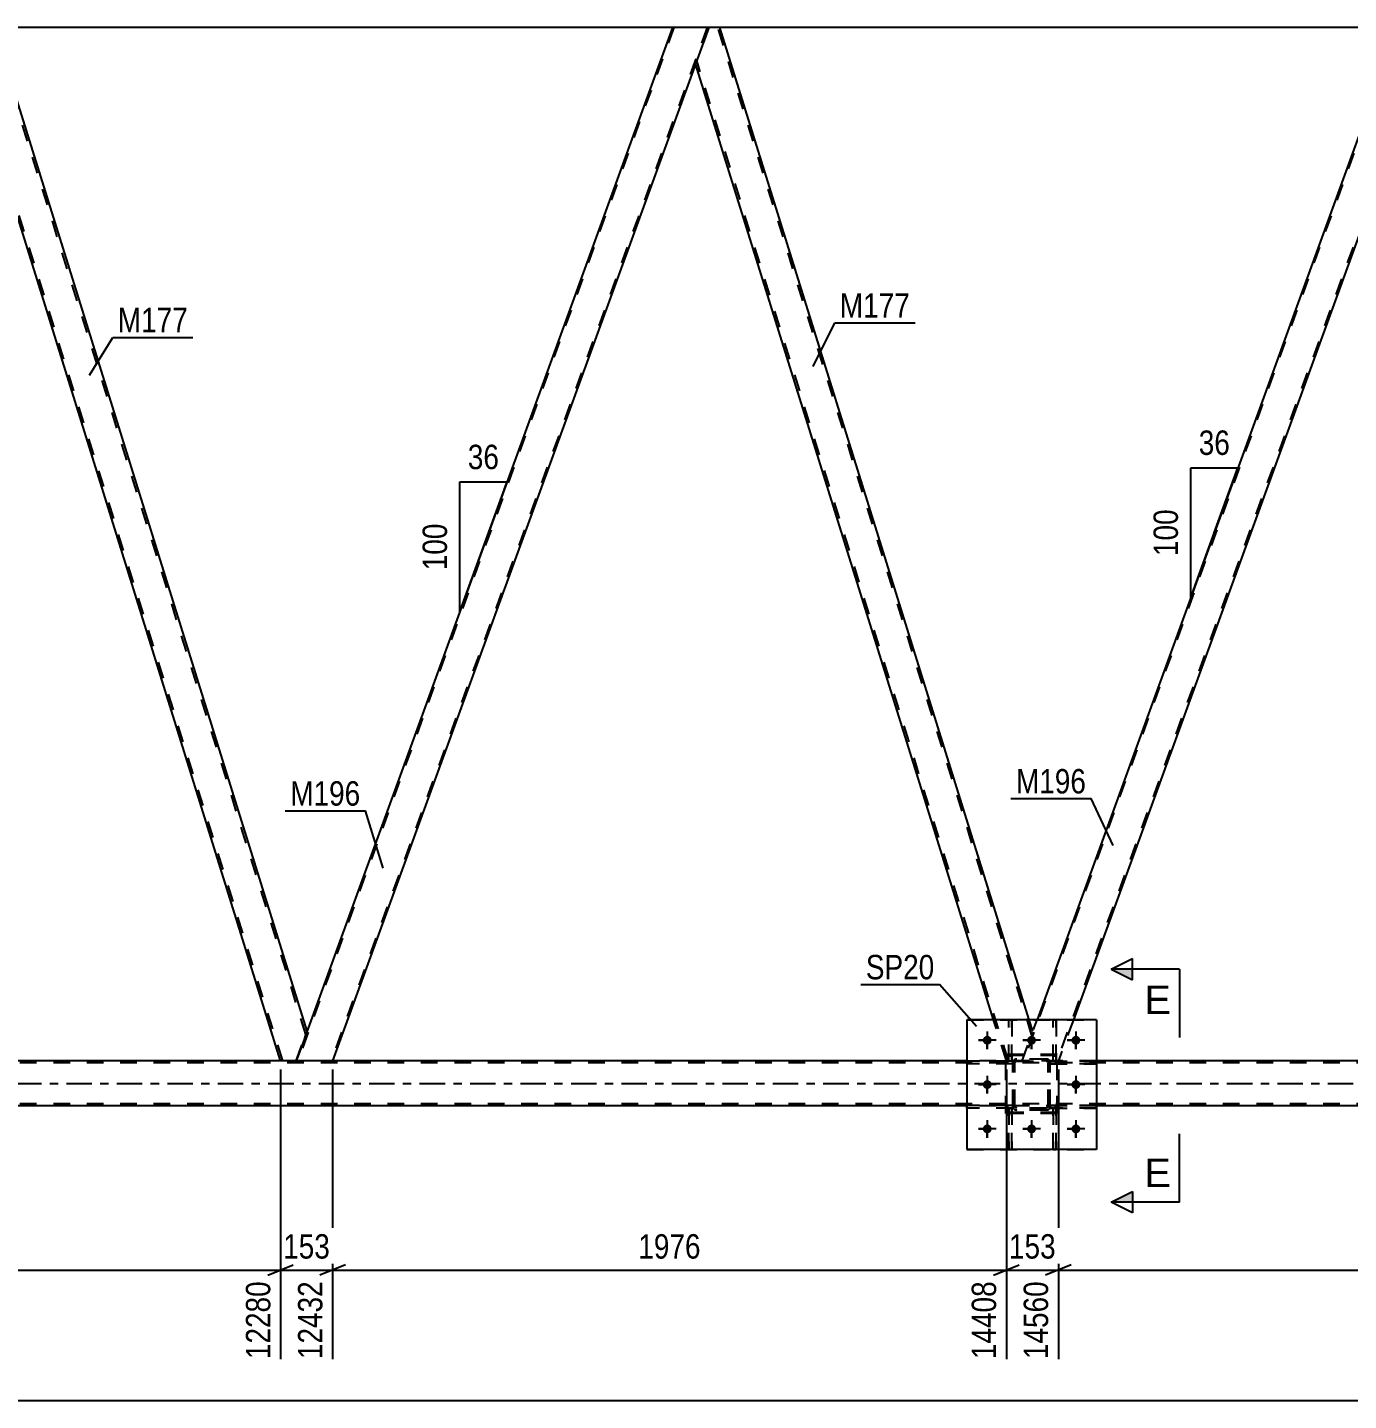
# Model space of a CAD drawing. Header units: millimetres. Extents: x 0 to 841, y 0 to 594.
# Drawn here: x 482.9 to 637.8, y 298.8 to 459.8 of the extents above; entities that cross this region are included whole.
import ezdxf

# ---------------------------------------------------------------- set-up
doc = ezdxf.new("R2010")
doc.units = ezdxf.units.MM
doc.linetypes.add('DXK_LINE_DOT2', pattern=[3.9198, 1.9599, -1.9599])
doc.linetypes.add('DXK_LINE_DOT3', pattern=[5.9187, 2.979, -0.9799, 0.9799, -0.9799])
doc.styles.add('Arial', font='ARIAL.TTF', dxfattribs={"height": 0.2})
doc.styles.add('Arial Narrow', font='ARIALN.TTF', dxfattribs={"height": 0.2})

# ---------------------------------------------------------------- blocks, each defined once
blk = doc.blocks.new('Part-318885291-4030 - 3904')
at = {"color": 7, "linetype": 'DXK_LINE_DOT2'}
for p, q in [((608.24, 338.61), (602.84, 338.61)), ((602.84, 338.61), (602.84, 338.29)), ((602.84, 338.29), (608.24, 338.29)), ((603.44, 338.29), (603.44, 338.61)), ((608.24, 338.29), (608.24, 338.61))]:
    blk.add_line(p, q, dxfattribs=at)
blk = doc.blocks.new('Part-318885291-4037 - 3904')
at = {"color": 7, "linetype": 'DXK_LINE_DOT2'}
for p, q in [((603.64, 339.39), (597.64, 339.39)), ((597.64, 332.59), (597.64, 339.39)), ((603.64, 332.59), (603.64, 339.39)), ((603.64, 332.59), (597.64, 332.59))]:
    blk.add_line(p, q, dxfattribs=at)
blk = doc.blocks.new('Part-318885291-3912 - 3904')
at = {"color": 7, "linetype": 'DXK_LINE_DOT2'}
for p, q in [((603.51, 333.09), (603.19, 333.09)), ((603.19, 333.09), (603.19, 328.25)), ((603.19, 332.49), (603.51, 332.49)), ((603.51, 328.25), (603.51, 333.09)), ((603.19, 328.25), (603.51, 328.25))]:
    blk.add_line(p, q, dxfattribs=at)
blk = doc.blocks.new('Part-318885291-3977 - 3904')
at = {"color": 7, "linetype": 'DXK_LINE_DOT2'}
for p, q in [((602.84, 338.29), (602.84, 338.61)), ((602.84, 338.61), (608.24, 338.61)), ((608.24, 338.29), (602.84, 338.29)), ((603.44, 338.29), (603.44, 338.61)), ((608.24, 338.61), (608.24, 338.29))]:
    blk.add_line(p, q, dxfattribs=at)
blk = doc.blocks.new('Part-318885291-3924 - 3904')
at = {"color": 7, "linetype": 'DXK_LINE_DOT2'}
for p, q in [((558.68, 459.85), (514.56, 338.63)), ((562.6, 459.85), (518.48, 338.63)), ((562.77, 459.85), (561.24, 455.65)), ((514.39, 338.63), (515.63, 342.05)), ((518.65, 338.63), (514.39, 338.63))]:
    blk.add_line(p, q, dxfattribs=at)
at = {"color": 2, "linetype": 'Continuous'}
for p, q in [((558.51, 459.85), (515.63, 342.05)), ((562.77, 459.85), (558.51, 459.85)), ((561.24, 455.65), (518.65, 338.63))]:
    blk.add_line(p, q, dxfattribs=at)
blk = doc.blocks.new('Part-318885291-3925 - 3904')
at = {"color": 7, "linetype": 'DXK_LINE_DOT2'}
for p, q in [((598.44, 333.41), (593.04, 333.41)), ((593.04, 333.41), (593.04, 333.09)), ((597.84, 333.09), (597.84, 333.41)), ((598.44, 333.09), (598.44, 333.41)), ((598.44, 333.09), (593.04, 333.09))]:
    blk.add_line(p, q, dxfattribs=at)
blk = doc.blocks.new('Part-318885291-3930 - 3904')
at = {"color": 2, "linetype": 'Continuous'}
for p, q in [((558.51, 459.85), (478.95, 459.85)), ((643.64, 459.85), (564.08, 459.85))]:
    blk.add_line(p, q, dxfattribs=at)
at = {"color": 7, "linetype": 'DXK_LINE_DOT2'}
blk.add_line((564.08, 459.85), (558.51, 459.85), dxfattribs=at)
blk = doc.blocks.new('Part-318885291-3957 - 3904')
at = {"color": 2, "linetype": 'Continuous'}
for p, q in [((608.24, 343.45), (593.04, 343.45)), ((593.04, 343.45), (593.04, 328.25)), ((608.24, 343.45), (608.24, 328.25)), ((608.24, 328.25), (593.04, 328.25))]:
    blk.add_line(p, q, dxfattribs=at)
blk = doc.blocks.new('Part-318885291-3974 - 3904')
at = {"color": 7, "linetype": 'DXK_LINE_DOT2'}
for p, q in [((742.64, 338.39), (67.2, 338.39)), ((608.24, 338.63), (593.04, 338.63)), ((742.64, 333.59), (67.2, 333.59)), ((608.24, 333.35), (593.04, 333.35))]:
    blk.add_line(p, q, dxfattribs=at)
at = {"color": 2, "linetype": 'Continuous'}
for p, q in [((593.04, 338.63), (352.84, 338.63)), ((742.64, 338.63), (608.24, 338.63)), ((593.04, 333.35), (352.84, 333.35)), ((742.64, 333.35), (608.24, 333.35))]:
    blk.add_line(p, q, dxfattribs=at)
at = {"color": 7, "linetype": 'DXK_LINE_DOT3'}
blk.add_line((67.2, 335.99), (742.64, 335.99), dxfattribs=at)
blk = doc.blocks.new('Part-318885291-3975 - 3904')
at = {"color": 7, "linetype": 'DXK_LINE_DOT2'}
for p, q in [((598.44, 338.61), (593.04, 338.61)), ((593.04, 338.61), (593.04, 338.29)), ((598.44, 338.29), (593.04, 338.29)), ((597.84, 338.29), (597.84, 338.61)), ((598.44, 338.29), (598.44, 338.61))]:
    blk.add_line(p, q, dxfattribs=at)
blk = doc.blocks.new('Part-318885291-3987 - 3904')
at = {"color": 2, "linetype": 'Continuous'}
for p, q in [((477.63, 459.85), (476.11, 455.65)), ((478.95, 459.85), (477.63, 459.85)), ((515.65, 342.1), (478.95, 459.85)), ((512.54, 338.63), (476.09, 455.6)), ((476.11, 455.65), (476.1, 455.65)), ((515.63, 342.04), (515.38, 341.35)), ((515.63, 342.05), (515.63, 342.04)), ((515.38, 341.35), (514.39, 338.63))]:
    blk.add_line(p, q, dxfattribs=at)
at = {"color": 7, "linetype": 'DXK_LINE_DOT2'}
for p, q in [((515.52, 341.73), (478.7, 459.85)), ((512.8, 338.63), (476.22, 455.97)), ((476.11, 455.65), (476.09, 455.6)), ((515.38, 341.35), (515.57, 341.88)), ((515.65, 342.1), (515.63, 342.05)), ((514.39, 338.63), (512.54, 338.63))]:
    blk.add_line(p, q, dxfattribs=at)
blk = doc.blocks.new('Bolt-318885291-3996 - 3904')
at = {"color": 1, "linetype": 'Continuous'}
for p, q in [((595.44, 342.09), (595.44, 341.4)), ((600.64, 342.09), (600.64, 341.4)), ((605.84, 342.09), (605.84, 341.4)), ((594.4, 341.05), (595.09, 341.05)), ((595.44, 340.01), (595.44, 340.71)), ((596.48, 341.05), (595.79, 341.05)), ((599.6, 341.05), (600.29, 341.05)), ((600.64, 340.01), (600.64, 340.71)), ((601.68, 341.05), (600.99, 341.05)), ((604.8, 341.05), (605.49, 341.05)), ((605.84, 340.01), (605.84, 340.71)), ((606.88, 341.05), (606.19, 341.05)), ((595.44, 336.89), (595.44, 336.2)), ((605.84, 336.89), (605.84, 336.2)), ((594.4, 335.85), (595.09, 335.85)), ((595.44, 334.81), (595.44, 335.51)), ((596.48, 335.85), (595.79, 335.85)), ((604.8, 335.85), (605.49, 335.85)), ((605.84, 334.81), (605.84, 335.51)), ((606.88, 335.85), (606.19, 335.85)), ((594.4, 330.65), (595.09, 330.65)), ((595.44, 331.69), (595.44, 331)), ((595.44, 329.61), (595.44, 330.31)), ((596.48, 330.65), (595.79, 330.65)), ((599.6, 330.65), (600.29, 330.65)), ((600.64, 331.69), (600.64, 331)), ((600.64, 329.61), (600.64, 330.31)), ((601.68, 330.65), (600.99, 330.65)), ((604.8, 330.65), (605.49, 330.65)), ((605.84, 331.69), (605.84, 331)), ((605.84, 329.61), (605.84, 330.31)), ((606.88, 330.65), (606.19, 330.65))]:
    blk.add_line(p, q, dxfattribs=at)
blk = doc.blocks.new('Bolt-318885291-3997 - 3904')
at = {"linetype": 'Continuous'}
for points in [[(595.96, 341.05, -1), (594.92, 341.05, -1)], [(601.16, 341.05, -1), (600.12, 341.05, -1)], [(606.36, 341.05, -1), (605.32, 341.05, -1)], [(595.96, 335.85, -1), (594.92, 335.85, -1)], [(606.36, 335.85, -1), (605.32, 335.85, -1)], [(595.96, 330.65, -1), (594.92, 330.65, -1)], [(601.16, 330.65, -1), (600.12, 330.65, -1)], [(606.36, 330.65, -1), (605.32, 330.65, -1)]]:
    blk.add_hatch(color=1, dxfattribs=at).paths.add_polyline_path(points)
at = {"color": 1, "linetype": 'Continuous'}
for p, q in [((595.44, 342.09), (595.44, 340.01)), ((600.64, 342.09), (600.64, 340.01)), ((605.84, 342.09), (605.84, 340.01)), ((596.48, 341.05), (594.4, 341.05)), ((601.68, 341.05), (599.6, 341.05)), ((606.88, 341.05), (604.8, 341.05)), ((595.44, 336.89), (595.44, 334.81)), ((605.84, 336.89), (605.84, 334.81)), ((596.48, 335.85), (594.4, 335.85)), ((606.88, 335.85), (604.8, 335.85)), ((596.48, 330.65), (594.4, 330.65)), ((595.44, 331.69), (595.44, 329.61)), ((601.68, 330.65), (599.6, 330.65)), ((600.64, 331.69), (600.64, 329.61)), ((606.88, 330.65), (604.8, 330.65)), ((605.84, 331.69), (605.84, 329.61))]:
    blk.add_line(p, q, dxfattribs=at)
blk = doc.blocks.new('Part-318885291-4013 - 3904')
at = {"color": 7, "linetype": 'DXK_LINE_DOT2'}
for p, q in [((643.81, 459.85), (599.69, 338.63)), ((647.73, 459.85), (603.61, 338.63)), ((647.9, 459.85), (646.37, 455.65)), ((599.52, 338.63), (601.28, 343.45)), ((605.54, 343.45), (603.78, 338.63)), ((603.78, 338.63), (599.52, 338.63))]:
    blk.add_line(p, q, dxfattribs=at)
at = {"color": 2, "linetype": 'Continuous'}
for p, q in [((643.64, 459.85), (601.28, 343.45)), ((647.9, 459.85), (643.64, 459.85)), ((646.37, 455.65), (605.54, 343.45))]:
    blk.add_line(p, q, dxfattribs=at)
blk = doc.blocks.new('Part-318885291-4029 - 3904')
at = {"color": 7, "linetype": 'DXK_LINE_DOT2'}
for p, q in [((598.31, 333.09), (597.99, 333.09)), ((597.99, 333.09), (597.99, 328.25)), ((597.99, 332.49), (598.31, 332.49)), ((598.31, 328.25), (598.31, 333.09)), ((597.99, 328.25), (598.31, 328.25))]:
    blk.add_line(p, q, dxfattribs=at)
blk = doc.blocks.new('Part-318885291-4031 - 3904')
at = {"color": 7, "linetype": 'DXK_LINE_DOT2'}
for p, q in [((608.24, 333.41), (602.84, 333.41)), ((602.84, 333.41), (602.84, 333.09)), ((603.44, 333.09), (603.44, 333.41)), ((608.24, 333.09), (608.24, 333.41)), ((602.84, 333.09), (608.24, 333.09))]:
    blk.add_line(p, q, dxfattribs=at)
blk = doc.blocks.new('Part-318885291-4057 - 3904')
at = {"color": 2, "linetype": 'Continuous'}
for p, q in [((597.99, 343.45), (597.99, 343.45)), ((598.31, 343.45), (597.99, 343.45)), ((598.31, 343.45), (598.31, 343.45))]:
    blk.add_line(p, q, dxfattribs=at)
at = {"color": 7, "linetype": 'DXK_LINE_DOT2'}
for p, q in [((597.99, 338.61), (597.99, 343.45)), ((598.31, 338.61), (598.31, 343.45)), ((597.99, 339.21), (598.31, 339.21)), ((598.31, 338.61), (597.99, 338.61))]:
    blk.add_line(p, q, dxfattribs=at)
blk = doc.blocks.new('Part-318885291-4072 - 3904')
at = {"color": 2, "linetype": 'Continuous'}
for p, q in [((603.19, 343.45), (603.19, 343.45)), ((603.51, 343.45), (603.19, 343.45)), ((603.51, 343.45), (603.51, 343.45))]:
    blk.add_line(p, q, dxfattribs=at)
at = {"color": 7, "linetype": 'DXK_LINE_DOT2'}
for p, q in [((603.19, 338.61), (603.19, 343.45)), ((603.51, 338.61), (603.51, 343.45)), ((603.19, 339.21), (603.51, 339.21)), ((603.51, 338.61), (603.19, 338.61))]:
    blk.add_line(p, q, dxfattribs=at)
blk = doc.blocks.new('Part-318885291-4076 - 3904')
at = {"color": 7, "linetype": 'DXK_LINE_DOT2'}
for p, q in [((598.44, 338.37), (598.48, 338.56)), ((598.48, 338.56), (598.44, 338.37)), ((598.44, 333.33), (598.44, 338.37)), ((598.68, 338.37), (598.7, 338.46)), ((598.68, 333.33), (598.68, 338.37)), ((598.7, 338.46), (598.75, 338.54)), ((598.74, 338.82), (598.92, 338.85)), ((598.92, 338.85), (598.74, 338.82)), ((598.75, 338.54), (598.83, 338.59)), ((598.83, 338.59), (598.92, 338.61)), ((602.36, 338.85), (598.92, 338.85)), ((598.92, 338.61), (602.36, 338.61)), ((602.36, 338.85), (602.54, 338.82)), ((602.54, 338.82), (602.36, 338.85)), ((602.36, 338.61), (602.45, 338.59)), ((602.45, 338.59), (602.53, 338.54)), ((602.53, 338.54), (602.58, 338.46)), ((602.58, 338.46), (602.6, 338.37)), ((602.6, 333.33), (602.6, 338.37)), ((602.8, 338.56), (602.84, 338.37)), ((602.84, 338.37), (602.8, 338.56)), ((602.84, 333.33), (602.84, 338.37)), ((598.48, 333.15), (598.44, 333.33)), ((598.44, 333.33), (598.48, 333.15)), ((598.7, 333.24), (598.68, 333.33)), ((598.75, 333.16), (598.7, 333.24)), ((598.92, 332.85), (598.74, 332.89)), ((598.74, 332.89), (598.92, 332.85)), ((598.83, 333.11), (598.75, 333.16)), ((598.92, 333.09), (598.83, 333.11)), ((602.36, 333.09), (598.92, 333.09)), ((602.36, 332.85), (598.92, 332.85)), ((602.45, 333.11), (602.36, 333.09)), ((602.54, 332.89), (602.36, 332.85)), ((602.36, 332.85), (602.54, 332.89)), ((602.53, 333.16), (602.45, 333.11)), ((602.58, 333.24), (602.53, 333.16)), ((602.6, 333.33), (602.58, 333.24)), ((602.84, 333.33), (602.8, 333.15)), ((602.8, 333.15), (602.84, 333.33))]:
    blk.add_line(p, q, dxfattribs=at)
at = {"color": 7, "linetype": 'DXK_LINE_DOT3'}
blk.add_line((600.64, 335.85), (600.64, 335.85), dxfattribs=at)
at = {"color": 7, "linetype": 'DXK_LINE_DOT2'}
for centre, start, end in [((598.92, 338.37), 112.5, 157.5), ((598.92, 338.37), 112.5, 157.5), ((602.36, 338.37), 22.5, 67.5), ((602.36, 338.37), 22.5, 67.5), ((598.92, 333.33), 202.5, 247.5), ((598.92, 333.33), 202.5, 247.5), ((602.36, 333.33), 292.5, 337.5), ((602.36, 333.33), 292.5, 337.5)]:
    blk.add_arc(centre, 0.48, start, end, dxfattribs=at)
blk = doc.blocks.new('Part-318885291-4079 - 3904')
at = {"color": 7, "linetype": 'DXK_LINE_DOT2'}
for p, q in [((598.44, 338.61), (593.04, 338.61)), ((593.04, 338.29), (593.04, 338.61)), ((598.44, 338.29), (593.04, 338.29)), ((597.84, 338.29), (597.84, 338.61)), ((598.44, 338.61), (598.44, 338.29))]:
    blk.add_line(p, q, dxfattribs=at)
blk = doc.blocks.new('Part-318885291-4102 - 3904')
at = {"color": 7, "linetype": 'DXK_LINE_DOT2'}
for p, q in [((603.64, 339.25), (597.64, 339.25)), ((597.64, 332.45), (597.64, 339.25)), ((603.64, 332.45), (603.64, 339.25)), ((603.64, 332.45), (597.64, 332.45))]:
    blk.add_line(p, q, dxfattribs=at)
blk = doc.blocks.new('Part-318885291-4108 - 3904')
at = {"color": 7, "linetype": 'DXK_LINE_DOT2'}
for p, q in [((602.84, 333.09), (602.84, 333.41)), ((602.84, 333.41), (608.24, 333.41)), ((603.44, 333.09), (603.44, 333.41)), ((608.24, 333.41), (608.24, 333.09)), ((608.24, 333.09), (602.84, 333.09))]:
    blk.add_line(p, q, dxfattribs=at)
blk = doc.blocks.new('Part-318885291-4110 - 3904')
at = {"color": 7, "linetype": 'DXK_LINE_DOT2'}
for p, q in [((593.04, 343.45), (608.24, 343.45)), ((593.04, 343.45), (593.04, 328.25)), ((608.24, 343.45), (608.24, 328.25)), ((593.04, 328.25), (608.24, 328.25))]:
    blk.add_line(p, q, dxfattribs=at)
blk = doc.blocks.new('Part-318885291-4126 - 3904')
at = {"color": 7, "linetype": 'DXK_LINE_DOT2'}
for p, q in [((598.44, 333.41), (593.04, 333.41)), ((593.04, 333.09), (593.04, 333.41)), ((597.84, 333.09), (597.84, 333.41)), ((598.44, 333.41), (598.44, 333.09)), ((598.44, 333.09), (593.04, 333.09))]:
    blk.add_line(p, q, dxfattribs=at)
blk = doc.blocks.new('Part-318885291-4130 - 3904')
at = {"color": 7, "linetype": 'DXK_LINE_DOT2'}
for p, q in [((598.44, 338.37), (598.48, 338.56)), ((598.48, 338.56), (598.44, 338.37)), ((598.44, 333.33), (598.44, 338.37)), ((598.68, 338.37), (598.7, 338.46)), ((598.68, 333.33), (598.68, 338.37)), ((598.7, 338.46), (598.75, 338.54)), ((598.74, 338.82), (598.92, 338.85)), ((598.92, 338.85), (598.74, 338.82)), ((598.75, 338.54), (598.83, 338.59)), ((598.83, 338.59), (598.92, 338.61)), ((602.36, 338.85), (598.92, 338.85)), ((598.92, 338.61), (602.36, 338.61)), ((602.36, 338.85), (602.54, 338.82)), ((602.54, 338.82), (602.36, 338.85)), ((602.36, 338.61), (602.45, 338.59)), ((602.45, 338.59), (602.53, 338.54)), ((602.53, 338.54), (602.58, 338.46)), ((602.58, 338.46), (602.6, 338.37)), ((602.6, 333.33), (602.6, 338.37)), ((602.8, 338.56), (602.84, 338.37)), ((602.84, 338.37), (602.8, 338.56)), ((602.84, 333.33), (602.84, 338.37)), ((598.48, 333.15), (598.44, 333.33)), ((598.44, 333.33), (598.48, 333.15)), ((598.7, 333.24), (598.68, 333.33)), ((598.75, 333.16), (598.7, 333.24)), ((598.92, 332.85), (598.74, 332.89)), ((598.74, 332.89), (598.92, 332.85)), ((598.83, 333.11), (598.75, 333.16)), ((598.92, 333.09), (598.83, 333.11)), ((602.36, 333.09), (598.92, 333.09)), ((602.36, 332.85), (598.92, 332.85)), ((602.45, 333.11), (602.36, 333.09)), ((602.54, 332.89), (602.36, 332.85)), ((602.36, 332.85), (602.54, 332.89)), ((602.53, 333.16), (602.45, 333.11)), ((602.58, 333.24), (602.53, 333.16)), ((602.6, 333.33), (602.58, 333.24)), ((602.84, 333.33), (602.8, 333.15)), ((602.8, 333.15), (602.84, 333.33))]:
    blk.add_line(p, q, dxfattribs=at)
at = {"color": 7, "linetype": 'DXK_LINE_DOT3'}
blk.add_line((600.64, 335.85), (600.64, 335.85), dxfattribs=at)
at = {"color": 7, "linetype": 'DXK_LINE_DOT2'}
for centre, start, end in [((598.92, 338.37), 112.5, 157.5), ((598.92, 338.37), 112.5, 157.5), ((602.36, 338.37), 22.5, 67.5), ((602.36, 338.37), 22.5, 67.5), ((598.92, 333.33), 202.5, 247.5), ((598.92, 333.33), 202.5, 247.5), ((602.36, 333.33), 292.5, 337.5), ((602.36, 333.33), 292.5, 337.5)]:
    blk.add_arc(centre, 0.48, start, end, dxfattribs=at)
blk = doc.blocks.new('Part-318885291-4158 - 3904')
at = {"color": 7, "linetype": 'DXK_LINE_DOT2'}
for p, q in [((603.19, 338.61), (603.19, 343.45)), ((603.19, 343.45), (603.51, 343.45)), ((603.51, 343.45), (603.51, 338.61)), ((603.19, 339.21), (603.51, 339.21)), ((603.51, 338.61), (603.19, 338.61))]:
    blk.add_line(p, q, dxfattribs=at)
blk = doc.blocks.new('Part-318885291-4161 - 3904')
at = {"color": 7, "linetype": 'DXK_LINE_DOT2'}
for p, q in [((597.99, 338.61), (597.99, 343.45)), ((597.99, 343.45), (598.31, 343.45)), ((598.31, 343.45), (598.31, 338.61)), ((597.99, 339.21), (598.31, 339.21)), ((598.31, 338.61), (597.99, 338.61))]:
    blk.add_line(p, q, dxfattribs=at)
blk = doc.blocks.new('Part-318885291-4215 - 3904')
at = {"color": 2, "linetype": 'Continuous'}
for p, q in [((562.77, 459.85), (561.24, 455.65)), ((564.08, 459.85), (562.77, 459.85)), ((600.36, 343.45), (564.08, 459.85)), ((596.18, 343.45), (561.22, 455.6)), ((561.24, 455.65), (561.24, 455.65))]:
    blk.add_line(p, q, dxfattribs=at)
at = {"color": 7, "linetype": 'DXK_LINE_DOT2'}
for p, q in [((600.65, 341.73), (563.83, 459.85)), ((597.93, 338.63), (561.36, 455.97)), ((561.24, 455.65), (561.22, 455.6)), ((597.68, 338.63), (596.18, 343.45)), ((600.79, 342.1), (600.36, 343.45)), ((599.52, 338.63), (600.79, 342.1)), ((597.68, 338.63), (599.52, 338.63))]:
    blk.add_line(p, q, dxfattribs=at)
blk = doc.blocks.new('Part-318885291-4264 - 3904')
at = {"color": 7, "linetype": 'DXK_LINE_DOT2'}
for p, q in [((603.19, 328.25), (603.19, 333.09)), ((603.19, 333.09), (603.51, 333.09)), ((603.19, 332.49), (603.51, 332.49)), ((603.51, 333.09), (603.51, 328.25)), ((603.51, 328.25), (603.19, 328.25))]:
    blk.add_line(p, q, dxfattribs=at)
blk = doc.blocks.new('Part-318885291-4267 - 3904')
at = {"color": 7, "linetype": 'DXK_LINE_DOT2'}
for p, q in [((597.99, 328.25), (597.99, 333.09)), ((597.99, 333.09), (598.31, 333.09)), ((597.99, 332.49), (598.31, 332.49)), ((598.31, 333.09), (598.31, 328.25)), ((598.31, 328.25), (597.99, 328.25))]:
    blk.add_line(p, q, dxfattribs=at)
blk = doc.blocks.new('AngleDimension-318885291-4367 - 3904')
at = {"color": 7, "linetype": 'Continuous'}
for p, q in [((619.31, 408.21), (624.85, 408.21)), ((619.31, 392.98), (624.85, 408.21)), ((619.31, 392.98), (619.31, 408.21)), ((622.07, 400.56), (624.85, 408.21))]:
    blk.add_line(p, q, dxfattribs=at)
at = {"color": 0}
for points in [[(624.51, 409.11), (624.51, 413.31), (619.65, 413.31), (619.65, 409.11)], [(618.41, 403.94), (614.21, 403.94), (614.21, 397.25), (618.41, 397.25)]]:
    blk.add_wipeout(points, dxfattribs=at)
at = {"color": 3, "style": 'Arial Narrow'}
blk.add_text('36', height=2.863, dxfattribs=at).set_placement((620.25, 409.71))
blk.add_text('100', height=2.863, rotation=90.0002, dxfattribs=at).set_placement((617.81, 397.85))
blk = doc.blocks.new('AngleDimension-318885291-4378 - 3904')
at = {"color": 7, "linetype": 'Continuous'}
for p, q in [((533.57, 406.54), (539.11, 406.54)), ((533.57, 391.31), (539.11, 406.54)), ((533.57, 391.31), (533.57, 406.54)), ((538.81, 405.73), (539.11, 406.54))]:
    blk.add_line(p, q, dxfattribs=at)
at = {"color": 0}
for points in [[(538.76, 407.44), (538.76, 411.64), (533.91, 411.64), (533.91, 407.44)], [(532.67, 402.27), (528.47, 402.27), (528.47, 395.58), (532.67, 395.58)]]:
    blk.add_wipeout(points, dxfattribs=at)
at = {"color": 3, "style": 'Arial Narrow'}
blk.add_text('36', height=2.863, dxfattribs=at).set_placement((534.51, 408.04))
blk.add_text('100', height=2.863, rotation=90.0002, dxfattribs=at).set_placement((532.07, 396.18))
blk = doc.blocks.new('StraightDimension-318885291-15021 - 3904')
at = {"color": 7, "linetype": 'Continuous'}
blk.add_line((56.34, 298.79), (794.37, 298.79), dxfattribs=at)
blk = doc.blocks.new('StraightDimension-318885291-15433 - 3904')
at = {"color": 7, "linetype": 'Continuous'}
for p, q in [((603.78, 337.63), (603.78, 303.65)), ((682.81, 337.63), (682.81, 303.65)), ((605.28, 314.69), (602.28, 313.49)), ((603.78, 314.09), (682.81, 314.09)), ((681.31, 313.49), (684.31, 314.69))]:
    blk.add_line(p, q, dxfattribs=at)
at = {"color": 0}
blk.add_wipeout([(647.55, 314.84), (647.55, 319.04), (639.04, 319.04), (639.04, 314.84)], dxfattribs=at)
at = {"color": 0, "linetype": 'Continuous'}
blk.add_wipeout([(682.21, 313.39), (678.01, 313.39), (678.01, 303.05), (682.21, 303.05)], dxfattribs=at)
at = {"color": 3, "style": 'Arial Narrow'}
blk.add_text('1976', height=2.863, dxfattribs=at).set_placement((639.64, 315.44))
at = {"color": 3, "linetype": 'Continuous', "style": 'Arial Narrow'}
blk.add_text('16536', height=2.863, rotation=90.0002, dxfattribs=at).set_placement((681.61, 303.65))
blk = doc.blocks.new('StraightDimension-318885291-15434 - 3904')
at = {"color": 7, "linetype": 'Continuous'}
for p, q in [((597.68, 337.63), (597.68, 303.65)), ((603.78, 337.63), (603.78, 303.65)), ((596.18, 313.49), (599.18, 314.69)), ((597.68, 314.09), (603.78, 314.09)), ((605.28, 314.69), (602.28, 313.49))]:
    blk.add_line(p, q, dxfattribs=at)
at = {"color": 0}
blk.add_wipeout([(604.07, 314.84), (604.07, 319.04), (597.39, 319.04), (597.39, 314.84)], dxfattribs=at)
at = {"color": 0, "linetype": 'Continuous'}
blk.add_wipeout([(603.18, 313.39), (598.98, 313.39), (598.98, 303.05), (603.18, 303.05)], dxfattribs=at)
at = {"color": 3, "style": 'Arial Narrow'}
blk.add_text('153', height=2.863, dxfattribs=at).set_placement((597.99, 315.44))
at = {"color": 3, "linetype": 'Continuous', "style": 'Arial Narrow'}
blk.add_text('14560', height=2.863, rotation=90.0002, dxfattribs=at).set_placement((602.58, 303.65))
blk = doc.blocks.new('StraightDimension-318885291-15435 - 3904')
at = {"color": 7, "linetype": 'Continuous'}
for p, q in [((518.65, 337.63), (518.65, 303.65)), ((597.68, 337.63), (597.68, 303.65)), ((520.15, 314.69), (517.15, 313.49)), ((518.65, 314.09), (597.68, 314.09)), ((596.18, 313.49), (599.18, 314.69))]:
    blk.add_line(p, q, dxfattribs=at)
at = {"color": 0}
blk.add_wipeout([(562.42, 314.84), (562.42, 319.04), (553.91, 319.04), (553.91, 314.84)], dxfattribs=at)
at = {"color": 0, "linetype": 'Continuous'}
blk.add_wipeout([(597.08, 313.39), (592.88, 313.39), (592.88, 303.05), (597.08, 303.05)], dxfattribs=at)
at = {"color": 3, "style": 'Arial Narrow'}
blk.add_text('1976', height=2.863, dxfattribs=at).set_placement((554.51, 315.44))
at = {"color": 3, "linetype": 'Continuous', "style": 'Arial Narrow'}
blk.add_text('14408', height=2.863, rotation=90.0002, dxfattribs=at).set_placement((596.48, 303.65))
blk = doc.blocks.new('StraightDimension-318885291-15436 - 3904')
at = {"color": 7, "linetype": 'Continuous'}
for p, q in [((512.54, 337.63), (512.54, 303.65)), ((518.65, 337.63), (518.65, 303.65)), ((511.04, 313.49), (514.04, 314.69)), ((512.54, 314.09), (518.65, 314.09)), ((520.15, 314.69), (517.15, 313.49))]:
    blk.add_line(p, q, dxfattribs=at)
at = {"color": 0}
blk.add_wipeout([(518.94, 314.84), (518.94, 319.04), (512.25, 319.04), (512.25, 314.84)], dxfattribs=at)
at = {"color": 0, "linetype": 'Continuous'}
blk.add_wipeout([(518.05, 313.39), (513.85, 313.39), (513.85, 303.05), (518.05, 303.05)], dxfattribs=at)
at = {"color": 3, "style": 'Arial Narrow'}
blk.add_text('153', height=2.863, dxfattribs=at).set_placement((512.85, 315.44))
at = {"color": 3, "linetype": 'Continuous', "style": 'Arial Narrow'}
blk.add_text('12432', height=2.863, rotation=90.0002, dxfattribs=at).set_placement((517.45, 303.65))
blk = doc.blocks.new('StraightDimension-318885291-15437 - 3904')
at = {"color": 7, "linetype": 'Continuous'}
for p, q in [((433.51, 337.63), (433.51, 303.65)), ((512.54, 337.63), (512.54, 303.65)), ((435.01, 314.69), (432.01, 313.49)), ((433.51, 314.09), (512.54, 314.09)), ((511.04, 313.49), (514.04, 314.69))]:
    blk.add_line(p, q, dxfattribs=at)
at = {"color": 0}
blk.add_wipeout([(477.28, 314.84), (477.28, 319.04), (468.77, 319.04), (468.77, 314.84)], dxfattribs=at)
at = {"color": 0, "linetype": 'Continuous'}
blk.add_wipeout([(511.94, 313.39), (507.74, 313.39), (507.74, 303.05), (511.94, 303.05)], dxfattribs=at)
at = {"color": 3, "style": 'Arial Narrow'}
blk.add_text('1976', height=2.863, dxfattribs=at).set_placement((469.37, 315.44))
at = {"color": 3, "linetype": 'Continuous', "style": 'Arial Narrow'}
blk.add_text('12280', height=2.863, rotation=90.0002, dxfattribs=at).set_placement((511.34, 303.65))
blk = doc.blocks.new('Mark-318885291-3920 - 3904')
at = {"color": 0}
blk.add_wipeout([(521.9, 368.57), (521.9, 371.57), (513.68, 371.57), (513.68, 368.57)], dxfattribs=at)
blk.add_wipeout([(521.9, 368.57), (521.9, 371.57), (513.68, 371.57), (513.68, 368.57)], dxfattribs=at)
at = {"color": 30, "linetype": 'Continuous'}
for p in [(513.08, 367.97), (524.58, 361.22)]:
    blk.add_line(p, (522.5, 367.97), dxfattribs=at)
at = {"color": 3, "style": 'Arial Narrow'}
blk.add_text('M196', height=2.863, dxfattribs=at).set_placement((513.68, 368.57))
blk = doc.blocks.new('Mark-318885291-3983 - 3904')
at = {"color": 0}
blk.add_wipeout([(501.67, 424.1), (501.67, 427.1), (493.45, 427.1), (493.45, 424.1)], dxfattribs=at)
blk.add_wipeout([(501.67, 424.1), (501.67, 427.1), (493.45, 427.1), (493.45, 424.1)], dxfattribs=at)
at = {"color": 30, "linetype": 'Continuous'}
for p, q in [((490.13, 419.05), (492.85, 423.5)), ((492.85, 423.5), (502.27, 423.5))]:
    blk.add_line(p, q, dxfattribs=at)
at = {"color": 3, "style": 'Arial Narrow'}
blk.add_text('M177', height=2.863, dxfattribs=at).set_placement((493.45, 424.1))
blk = doc.blocks.new('Mark-318885291-4009 - 3904')
at = {"color": 0}
blk.add_wipeout([(607.03, 370), (607.03, 373), (598.81, 373), (598.81, 370)], dxfattribs=at)
blk.add_wipeout([(607.03, 370), (607.03, 373), (598.81, 373), (598.81, 370)], dxfattribs=at)
at = {"color": 30, "linetype": 'Continuous'}
for p in [(598.21, 369.4), (610.22, 363.89)]:
    blk.add_line(p, (607.63, 369.4), dxfattribs=at)
at = {"color": 3, "style": 'Arial Narrow'}
blk.add_text('M196', height=2.863, dxfattribs=at).set_placement((598.81, 370))
blk = doc.blocks.new('Mark-318885291-4211 - 3904')
at = {"color": 0}
blk.add_wipeout([(586.38, 425.8), (586.38, 428.8), (578.15, 428.8), (578.15, 425.8)], dxfattribs=at)
blk.add_wipeout([(586.38, 425.8), (586.38, 428.8), (578.15, 428.8), (578.15, 425.8)], dxfattribs=at)
at = {"color": 30, "linetype": 'Continuous'}
for p, q in [((575.03, 420.09), (577.55, 425.2)), ((577.55, 425.2), (586.98, 425.2))]:
    blk.add_line(p, q, dxfattribs=at)
at = {"color": 3, "style": 'Arial Narrow'}
blk.add_text('M177', height=2.863, dxfattribs=at).set_placement((578.15, 425.8))
blk = doc.blocks.new('Mark-318885291-3953 - 3904')
at = {"color": 0}
blk.add_wipeout([(589.24, 348.2), (589.24, 351.2), (581.2, 351.2), (581.2, 348.2)], dxfattribs=at)
blk.add_wipeout([(589.24, 348.2), (589.24, 351.2), (581.2, 351.2), (581.2, 348.2)], dxfattribs=at)
at = {"color": 30, "linetype": 'Continuous'}
for p in [(580.6, 347.6), (594.19, 342.66)]:
    blk.add_line(p, (589.84, 347.6), dxfattribs=at)
at = {"color": 3, "style": 'Arial Narrow'}
blk.add_text('SP20', height=2.863, dxfattribs=at).set_placement((581.2, 348.2))
blk = doc.blocks.new('SectionMark-318885291-5634 - 3904')
at = {"linetype": 'Continuous'}
for points in [[(612.49, 349.38), (612.49, 348.13), (609.99, 349.38)], [(612.49, 323.32), (612.49, 322.07), (609.99, 322.07)]]:
    blk.add_hatch(color=6, dxfattribs=at).paths.add_polyline_path(points)
at = {"color": 6, "linetype": 'Continuous'}
for p, q in [((609.99, 349.38), (612.49, 350.63)), ((612.49, 348.13), (612.49, 350.63)), ((617.99, 349.38), (609.99, 349.38)), ((609.99, 349.38), (612.49, 348.13)), ((617.99, 349.38), (617.99, 341.38)), ((617.99, 322.07), (617.99, 330.07)), ((609.99, 322.07), (612.49, 323.32)), ((612.49, 323.32), (612.49, 320.82)), ((617.99, 322.07), (609.99, 322.07)), ((612.49, 320.82), (609.99, 322.07))]:
    blk.add_line(p, q, dxfattribs=at)
at = {"color": 0, "linetype": 'Continuous'}
for points in [[(616.99, 344.13), (616.99, 347.63), (613.88, 347.63), (613.88, 344.13)], [(616.99, 323.82), (616.99, 327.32), (613.88, 327.32), (613.88, 323.82)]]:
    blk.add_wipeout(points, dxfattribs=at)
at = {"color": 3, "linetype": 'Continuous', "style": 'Arial'}
for p in [(613.88, 344.13), (613.88, 323.82)]:
    blk.add_text('E', height=3.34, dxfattribs=at).set_placement(p)

msp = doc.modelspace()

# ---------------------------------------------------------------- block references
for name in ['Part-318885291-3930 - 3904', 'Part-318885291-3987 - 3904', 'Part-318885291-3924 - 3904', 'Part-318885291-4215 - 3904', 'Part-318885291-4013 - 3904', 'Part-318885291-3957 - 3904', 'Part-318885291-4110 - 3904', 'Part-318885291-4057 - 3904', 'Part-318885291-4161 - 3904', 'Part-318885291-4072 - 3904', 'Part-318885291-4158 - 3904', 'Bolt-318885291-3996 - 3904', 'Bolt-318885291-3997 - 3904', 'Part-318885291-3974 - 3904', 'Part-318885291-3975 - 3904', 'Part-318885291-4079 - 3904', 'Part-318885291-4037 - 3904', 'Part-318885291-4102 - 3904', 'Part-318885291-4076 - 3904', 'Part-318885291-4130 - 3904', 'Part-318885291-4030 - 3904', 'Part-318885291-3977 - 3904', 'Part-318885291-3925 - 3904', 'Part-318885291-4126 - 3904', 'Part-318885291-4031 - 3904', 'Part-318885291-4108 - 3904', 'Part-318885291-4029 - 3904', 'Part-318885291-4267 - 3904', 'Part-318885291-3912 - 3904', 'Part-318885291-4264 - 3904']:
    msp.add_blockref(name, (0, 0))

# ---------------------------------------------------------------- next in the draw order: block references
for name in ['AngleDimension-318885291-4367 - 3904', 'AngleDimension-318885291-4378 - 3904']:
    msp.add_blockref(name, (0, 0))

# ---------------------------------------------------------------- next in the draw order: block references
msp.add_blockref('StraightDimension-318885291-15021 - 3904', (0, 0))

# ---------------------------------------------------------------- next in the draw order: block references
for name in ['Mark-318885291-4211 - 3904', 'Mark-318885291-3983 - 3904', 'Mark-318885291-4009 - 3904', 'Mark-318885291-3920 - 3904', 'Mark-318885291-3953 - 3904', 'StraightDimension-318885291-15433 - 3904']:
    msp.add_blockref(name, (0, 0))

# ---------------------------------------------------------------- next in the draw order: block references
for name in ['SectionMark-318885291-5634 - 3904', 'StraightDimension-318885291-15434 - 3904']:
    msp.add_blockref(name, (0, 0))

# ---------------------------------------------------------------- next in the draw order: block references
msp.add_blockref('StraightDimension-318885291-15435 - 3904', (0, 0))

# ---------------------------------------------------------------- next in the draw order: block references
msp.add_blockref('StraightDimension-318885291-15436 - 3904', (0, 0))

# ---------------------------------------------------------------- next in the draw order: block references
msp.add_blockref('StraightDimension-318885291-15437 - 3904', (0, 0))

doc.saveas('drawing.dxf')
